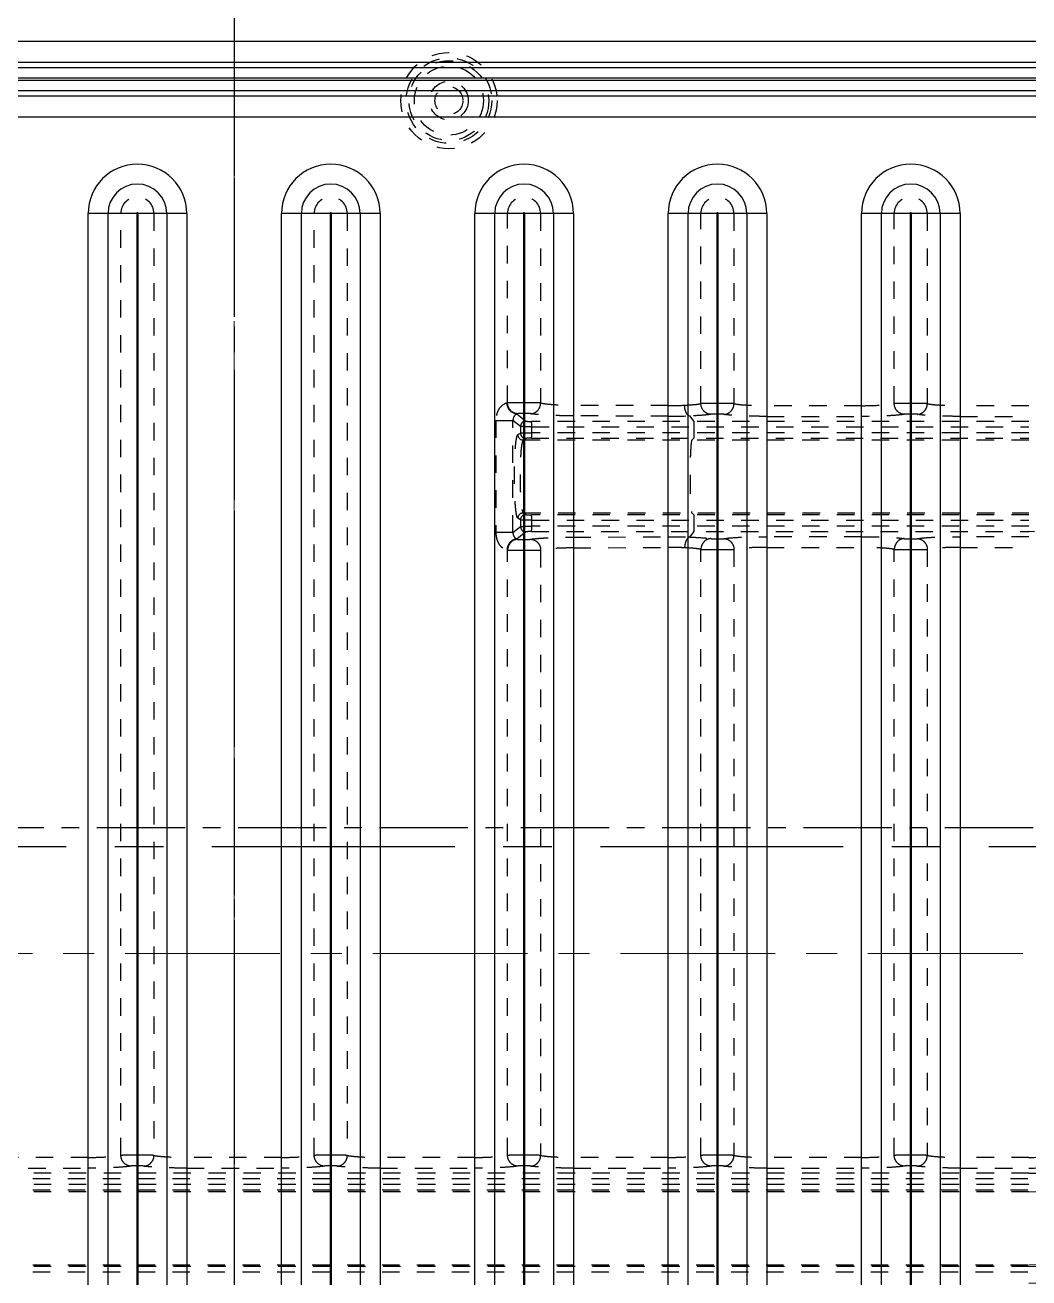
# Model space of a CAD drawing. Header units: millimetres. Extents: x 4797 to 6967, y -10922 to -3169.
# Drawn here: x 5534.4 to 5628.4, y -3748.9 to -3631.7 of the extents above; entities that cross this region are included whole.
import ezdxf

# ---------------------------------------------------------------- set-up
doc = ezdxf.new("R2010")
doc.units = ezdxf.units.MM
doc.header["$LTSCALE"] = 16.335
doc.linetypes.add('CENTER', pattern=[0.6, 0.375, -0.075, 0.075, -0.075])
doc.linetypes.add('HIDDEN', pattern=[0.2, 0.1, -0.1])
doc.layers.get('0').update_dxf_attribs({"linetype": 'CONTINUOUS'})
doc.layers.add('center', color=1, linetype='CENTER', lineweight=9)
doc.layers.add('moldbase', color=7, linetype='CONTINUOUS', lineweight=20)
doc.layers.add('DEFAULT_2', color=8, linetype='HIDDEN')

# ---------------------------------------------------------------- blocks, each defined once
blk = doc.blocks.new('256')
at = {"color": 7, "linetype": 'Continuous'}
for p, q in [((2594.38, -3160.78), (2594.38, -3017.07)), ((2596.23, -3160.78), (2596.23, -3017.07)), ((2598.92, -3017.07), (2598.92, -3160.78)), ((2599.05, -3160.78), (2599.05, -3017.07)), ((2601.74, -3017.07), (2601.74, -3160.78)), ((2603.59, -3017.07), (2603.59, -3160.78)), ((2612.47, -3160.78), (2612.47, -3017.07)), ((2614.32, -3160.78), (2614.32, -3017.07)), ((2617.01, -3017.07), (2617.01, -3160.78)), ((2617.14, -3160.78), (2617.14, -3017.07)), ((2619.83, -3017.07), (2619.83, -3160.78)), ((2621.68, -3017.07), (2621.68, -3160.78)), ((2630.56, -3160.78), (2630.56, -3017.07)), ((2632.41, -3160.78), (2632.41, -3017.07)), ((2635.1, -3017.07), (2635.1, -3160.78)), ((2635.23, -3160.78), (2635.23, -3017.07)), ((2637.92, -3017.07), (2637.92, -3160.78)), ((2639.77, -3017.07), (2639.77, -3160.78)), ((2648.65, -3160.78), (2648.65, -3017.07)), ((2650.5, -3160.78), (2650.5, -3017.07)), ((2653.19, -3017.07), (2653.19, -3160.78)), ((2653.32, -3160.78), (2653.32, -3017.07)), ((2656.01, -3017.07), (2656.01, -3160.78)), ((2657.86, -3017.07), (2657.86, -3160.78)), ((2666.74, -3160.78), (2666.74, -3017.07)), ((2668.59, -3160.78), (2668.59, -3017.07)), ((2671.28, -3017.07), (2671.28, -3160.78)), ((2671.41, -3160.78), (2671.41, -3017.07)), ((2674.1, -3017.07), (2674.1, -3160.78)), ((2675.95, -3017.07), (2675.95, -3160.78)), ((2594.38, -3160.78), (2598.92, -3160.78)), ((2599.05, -3160.78), (2603.59, -3160.78)), ((2612.47, -3160.78), (2617.01, -3160.78)), ((2617.14, -3160.78), (2621.68, -3160.78)), ((2630.56, -3160.78), (2635.1, -3160.78)), ((2635.23, -3160.78), (2639.77, -3160.78)), ((2648.65, -3160.78), (2653.19, -3160.78)), ((2653.32, -3160.78), (2657.86, -3160.78)), ((2666.74, -3160.78), (2671.28, -3160.78)), ((2671.41, -3160.78), (2675.95, -3160.78)), ((2524.11, -3169.8), (2800.49, -3169.8)), ((2800.49, -3171.8), (2524.11, -3171.8)), ((2524.11, -3172.26), (2800.49, -3172.26)), ((2800.49, -3173.26), (2524.11, -3173.26)), ((2524.11, -3173.43), (2800.49, -3173.43)), ((2800.49, -3174.43), (2524.11, -3174.43)), ((2524.11, -3174.9), (2800.49, -3174.9)), ((2800.49, -3176.9), (2524.11, -3176.9))]:
    blk.add_line(p, q, dxfattribs=at)
for centre, radius, start, end in [((2598.99, -3160.78), 4.61, 180, 360), ((2598.99, -3160.78), 2.75, 180.0001, 359.9999), ((2598.99, -3160.78), 0.0669, 180, 0), ((2617.08, -3160.78), 4.61, 180, 360), ((2617.08, -3160.78), 2.75, 180.0001, 359.9999), ((2617.08, -3160.78), 0.0669, 180, 0), ((2635.17, -3160.78), 4.61, 180, 360), ((2635.17, -3160.78), 2.75, 180.0001, 359.9999), ((2635.17, -3160.78), 0.0669, 180, 0), ((2653.26, -3160.78), 4.61, 180, 360), ((2653.26, -3160.78), 2.75, 180.0001, 359.9999), ((2653.26, -3160.78), 0.0669, 180, 0), ((2671.35, -3160.78), 4.61, 180, 360), ((2671.35, -3160.78), 2.75, 180.0001, 359.9999), ((2671.35, -3160.78), 0.0669, 180, 0)]:
    blk.add_arc(centre, radius, start, end, dxfattribs=at)
at = {"layer": 'DEFAULT_2', "color": 1, "linetype": 'CENTER', "ltscale": 1.349153}
for p, q in [((2662.3, -3212.27), (2662.3, -2994.27)), ((2494.97, -3103.27), (2829.63, -3103.27))]:
    blk.add_line(p, q, dxfattribs=at)
at = {"layer": 'DEFAULT_2', "color": 8, "linetype": 'HIDDEN'}
for p, q in [((2736.67, -3061.72), (2587.93, -3061.72)), ((2587.93, -3062.23), (2736.67, -3062.23)), ((2736.67, -3062.4), (2587.93, -3062.4)), ((2587.93, -3069.22), (2736.67, -3069.22)), ((2736.67, -3069.4), (2587.93, -3069.4)), ((2587.93, -3069.9), (2736.67, -3069.9)), ((2736.67, -3070.46), (2587.93, -3070.46)), ((2587.93, -3070.96), (2736.67, -3070.96)), ((2594.38, -3071.44), (2587.93, -3071.44)), ((2599.05, -3071.65), (2598.92, -3071.65)), ((2612.47, -3071.44), (2603.59, -3071.44)), ((2617.14, -3071.65), (2617.01, -3071.65)), ((2630.56, -3071.44), (2621.68, -3071.44)), ((2635.23, -3071.65), (2635.1, -3071.65)), ((2648.65, -3071.44), (2639.77, -3071.44)), ((2653.32, -3071.65), (2653.19, -3071.65)), ((2666.74, -3071.44), (2657.86, -3071.44)), ((2671.41, -3071.65), (2671.28, -3071.65)), ((2684.83, -3071.44), (2675.95, -3071.44)), ((2587.93, -3072.44), (2594.38, -3072.44)), ((2597.44, -3129.35), (2597.44, -3072.63)), ((2598.92, -3072.66), (2599.05, -3072.66)), ((2600.54, -3072.63), (2600.54, -3129.35)), ((2603.59, -3072.44), (2612.47, -3072.44)), ((2615.53, -3129.35), (2615.53, -3072.63)), ((2617.01, -3072.66), (2617.14, -3072.66)), ((2618.63, -3072.63), (2618.63, -3129.34)), ((2621.68, -3072.44), (2630.56, -3072.44)), ((2633.62, -3129.29), (2633.62, -3072.63)), ((2635.1, -3072.66), (2635.23, -3072.66)), ((2636.72, -3072.63), (2636.72, -3129.28)), ((2639.77, -3072.44), (2648.65, -3072.44)), ((2651.71, -3160.78), (2651.71, -3072.63)), ((2653.19, -3072.66), (2653.32, -3072.66)), ((2654.81, -3072.63), (2654.81, -3160.78)), ((2657.86, -3072.44), (2666.74, -3072.44)), ((2669.8, -3160.78), (2669.8, -3072.63)), ((2671.28, -3072.66), (2671.41, -3072.66)), ((2672.9, -3072.63), (2672.9, -3160.78)), ((2675.95, -3072.44), (2684.83, -3072.44)), ((2599.05, -3129.32), (2598.92, -3129.32)), ((2617.14, -3129.32), (2617.01, -3129.32)), ((2635.23, -3129.26), (2635.1, -3129.26)), ((2594.38, -3129.53), (2587.93, -3129.53)), ((2587.93, -3130.53), (2594.38, -3130.53)), ((2598.92, -3130.32), (2599.05, -3130.32)), ((2612.47, -3129.53), (2603.59, -3129.53)), ((2603.59, -3130.53), (2612.47, -3130.53)), ((2617.01, -3130.32), (2617.14, -3130.32)), ((2617.08, -3130.32), (2617.08, -3142)), ((2619.3, -3131.01), (2619.69, -3130.49)), ((2630.56, -3129.49), (2621.68, -3129.52)), ((2630.57, -3130.49), (2621.69, -3130.52)), ((2635, -3130.98), (2635.86, -3130.29)), ((2635.24, -3130.26), (2635.1, -3130.26)), ((2634.48, -3131.01), (2587.93, -3131.01)), ((2587.93, -3131.51), (2634.45, -3131.51)), ((2619.28, -3132.07), (2619.28, -3131.51)), ((2634.45, -3131.51), (2634.45, -3132.07)), ((2636.21, -3130.91), (2635.51, -3131.48)), ((2635.51, -3132.1), (2635.51, -3131.48)), ((2636.21, -3130.91), (2636.21, -3141.41)), ((2636.21, -3130.91), (2637.81, -3130.91)), ((2637.81, -3141.41), (2637.81, -3130.91)), ((2634.45, -3132.07), (2587.93, -3132.07)), ((2587.93, -3132.58), (2634.48, -3132.58)), ((2635.25, -3132.75), (2587.93, -3132.75)), ((2619.47, -3132.75), (2619.3, -3132.58)), ((2635.25, -3132.75), (2635, -3132.6)), ((2635.51, -3132.1), (2635.75, -3132.25)), ((2587.93, -3139.57), (2635.25, -3139.57)), ((2634.48, -3139.75), (2587.93, -3139.75)), ((2619.3, -3139.75), (2619.47, -3139.57)), ((2635, -3139.72), (2635.25, -3139.57)), ((2587.93, -3140.25), (2634.45, -3140.25)), ((2634.45, -3140.81), (2587.93, -3140.81)), ((2619.28, -3140.81), (2619.28, -3140.25)), ((2634.45, -3140.25), (2634.45, -3140.81)), ((2635.75, -3140.08), (2635.51, -3140.23)), ((2635.51, -3140.85), (2635.51, -3140.23)), ((2635.51, -3140.85), (2636.21, -3141.41)), ((2587.93, -3141.31), (2634.48, -3141.31)), ((2594.38, -3141.79), (2587.93, -3141.79)), ((2599.05, -3142), (2598.92, -3142)), ((2612.47, -3141.79), (2603.59, -3141.79)), ((2617.14, -3142), (2617.01, -3142)), ((2619.69, -3141.83), (2619.3, -3141.31)), ((2621.69, -3141.8), (2630.57, -3141.84)), ((2635.86, -3142.03), (2635, -3141.35)), ((2635.1, -3142.06), (2635.24, -3142.06)), ((2637.81, -3141.41), (2636.21, -3141.41)), ((2587.93, -3142.79), (2594.38, -3142.79)), ((2597.44, -3160.78), (2597.44, -3142.98)), ((2598.92, -3143.01), (2599.05, -3143.01)), ((2600.54, -3142.98), (2600.54, -3160.78)), ((2603.59, -3142.79), (2612.47, -3142.79)), ((2615.53, -3160.78), (2615.53, -3142.98)), ((2617.01, -3143.01), (2617.14, -3143.01)), ((2618.63, -3142.98), (2618.63, -3160.78)), ((2621.68, -3142.82), (2630.56, -3142.82)), ((2633.62, -3160.78), (2633.62, -3143.04)), ((2635.1, -3143.07), (2635.23, -3143.07)), ((2636.72, -3143.04), (2636.72, -3160.78))]:
    blk.add_line(p, q, dxfattribs=at)
for radius in [4.5, 4, 3.73, 3.23, 1.81, 1.31]:
    blk.add_circle((2642.2, -3171.34), radius, dxfattribs=at)
for centre, radius, start, end in [((2587.93, -3087.92), 27.26, 90, 180), ((2587.93, -3087.92), 25.7, 90, 180), ((2587.93, -3087.92), 25.52, 90, 180), ((2587.93, -3087.92), 18.7, 90, 180), ((2587.93, -3087.92), 16.96, 90, 180), ((2587.93, -3087.92), 16.48, 90, 99.0284), ((2587.93, -3087.92), 15.48, 90, 99.0284), ((2587.93, -3114.05), 16.96, 180, 270), ((2587.93, -3114.05), 15.48, 260.9716, 270), ((2637.24, -3126.79), 2.55, 258.0766, 259.163), ((2587.93, -3114.05), 16.48, 260.9716, 270), ((2636.47, -3126.13), 4.21, 260.7956, 261.6432), ((2635.25, -3132.25), 0.504, 270.2099, 359.7696), ((2635.25, -3140.08), 0.504, 0.2088, 89.7893), ((2621.41, -3195.71), 53.9, 89.7088, 91.8345), ((2636.47, -3146.2), 4.21, 98.3568, 99.2044), ((2637.24, -3145.53), 2.55, 100.837, 101.9234), ((2598.99, -3160.78), 1.55, 180.0014, 359.9986), ((2617.08, -3160.78), 1.55, 180.0014, 359.9986), ((2635.17, -3160.78), 1.55, 180.0014, 359.9986), ((2653.26, -3160.78), 1.55, 180.0014, 359.9986), ((2671.35, -3160.78), 1.55, 180.0014, 359.9986)]:
    blk.add_arc(centre, radius, start, end, dxfattribs=at)
for points, knots in [([(2594.38, -3071.44), (2594.8, -3071.44), (2595.6, -3071.45), (2596.71, -3071.48), (2597.62, -3071.54), (2598.15, -3071.59), (2598.36, -3071.63)], [0, 0, 0, 0, 0.313214, 0.599702, 0.835209, 1, 1, 1, 1]), ([(2598.36, -3071.63), (2598.25, -3071.63), (2598.01, -3071.69), (2597.7, -3071.92), (2597.49, -3072.25), (2597.44, -3072.51), (2597.44, -3072.63)], [0, 0, 0, 0, 0.230879, 0.487464, 0.751872, 1, 1, 1, 1]), ([(2598.36, -3071.63), (2598.44, -3071.64), (2598.62, -3071.65), (2598.81, -3071.65), (2598.92, -3071.65)], [0, 0, 0, 0, 0.403409, 1, 1, 1, 1]), ([(2599.05, -3071.65), (2599.17, -3071.65), (2599.35, -3071.65), (2599.54, -3071.64), (2599.61, -3071.63)], [0, 0, 0, 0, 0.596745, 1, 1, 1, 1]), ([(2599.61, -3071.63), (2599.83, -3071.59), (2600.36, -3071.54), (2601.27, -3071.48), (2602.38, -3071.45), (2603.18, -3071.44), (2603.59, -3071.44)], [0, 0, 0, 0, 0.164791, 0.400299, 0.686785, 1, 1, 1, 1]), ([(2599.61, -3071.63), (2599.73, -3071.63), (2599.97, -3071.69), (2600.28, -3071.92), (2600.48, -3072.25), (2600.53, -3072.51), (2600.54, -3072.63)], [0, 0, 0, 0, 0.230886, 0.487476, 0.751881, 1, 1, 1, 1]), ([(2612.47, -3071.44), (2612.89, -3071.44), (2613.69, -3071.45), (2614.8, -3071.48), (2615.71, -3071.54), (2616.24, -3071.59), (2616.45, -3071.63)], [0, 0, 0, 0, 0.313214, 0.599702, 0.835209, 1, 1, 1, 1]), ([(2616.45, -3071.63), (2616.34, -3071.63), (2616.1, -3071.69), (2615.79, -3071.92), (2615.58, -3072.25), (2615.53, -3072.51), (2615.53, -3072.63)], [0, 0, 0, 0, 0.230879, 0.487464, 0.751872, 1, 1, 1, 1]), ([(2616.45, -3071.63), (2616.53, -3071.64), (2616.71, -3071.65), (2616.9, -3071.65), (2617.01, -3071.65)], [0, 0, 0, 0, 0.403409, 1, 1, 1, 1]), ([(2617.14, -3071.65), (2617.26, -3071.65), (2617.44, -3071.65), (2617.63, -3071.64), (2617.7, -3071.63)], [0, 0, 0, 0, 0.596745, 1, 1, 1, 1]), ([(2617.7, -3071.63), (2617.92, -3071.59), (2618.45, -3071.54), (2619.36, -3071.48), (2620.47, -3071.45), (2621.27, -3071.44), (2621.68, -3071.44)], [0, 0, 0, 0, 0.164791, 0.400299, 0.686785, 1, 1, 1, 1]), ([(2617.7, -3071.63), (2617.82, -3071.63), (2618.06, -3071.69), (2618.37, -3071.92), (2618.57, -3072.25), (2618.62, -3072.51), (2618.63, -3072.63)], [0, 0, 0, 0, 0.230886, 0.487476, 0.751881, 1, 1, 1, 1]), ([(2630.56, -3071.44), (2630.98, -3071.44), (2631.78, -3071.45), (2632.89, -3071.48), (2633.8, -3071.54), (2634.33, -3071.59), (2634.54, -3071.63)], [0, 0, 0, 0, 0.313214, 0.599702, 0.835209, 1, 1, 1, 1]), ([(2634.54, -3071.63), (2634.43, -3071.63), (2634.19, -3071.69), (2633.88, -3071.92), (2633.67, -3072.25), (2633.62, -3072.51), (2633.62, -3072.63)], [0, 0, 0, 0, 0.230879, 0.487464, 0.751872, 1, 1, 1, 1]), ([(2634.54, -3071.63), (2634.62, -3071.64), (2634.8, -3071.65), (2634.99, -3071.65), (2635.1, -3071.65)], [0, 0, 0, 0, 0.403409, 1, 1, 1, 1]), ([(2635.23, -3071.65), (2635.35, -3071.65), (2635.53, -3071.65), (2635.72, -3071.64), (2635.79, -3071.63)], [0, 0, 0, 0, 0.596745, 1, 1, 1, 1]), ([(2635.79, -3071.63), (2636.01, -3071.59), (2636.54, -3071.54), (2637.45, -3071.48), (2638.56, -3071.45), (2639.36, -3071.44), (2639.77, -3071.44)], [0, 0, 0, 0, 0.164791, 0.400299, 0.686785, 1, 1, 1, 1]), ([(2635.79, -3071.63), (2635.91, -3071.63), (2636.15, -3071.69), (2636.46, -3071.92), (2636.66, -3072.25), (2636.71, -3072.51), (2636.72, -3072.63)], [0, 0, 0, 0, 0.230886, 0.487476, 0.751881, 1, 1, 1, 1]), ([(2648.65, -3071.44), (2649.07, -3071.44), (2649.87, -3071.45), (2650.98, -3071.48), (2651.89, -3071.54), (2652.42, -3071.59), (2652.63, -3071.63)], [0, 0, 0, 0, 0.313214, 0.599702, 0.835209, 1, 1, 1, 1]), ([(2652.63, -3071.63), (2652.52, -3071.63), (2652.28, -3071.69), (2651.97, -3071.92), (2651.76, -3072.25), (2651.71, -3072.51), (2651.71, -3072.63)], [0, 0, 0, 0, 0.230879, 0.487464, 0.751872, 1, 1, 1, 1]), ([(2652.63, -3071.63), (2652.71, -3071.64), (2652.89, -3071.65), (2653.08, -3071.65), (2653.19, -3071.65)], [0, 0, 0, 0, 0.403409, 1, 1, 1, 1]), ([(2653.32, -3071.65), (2653.44, -3071.65), (2653.62, -3071.65), (2653.81, -3071.64), (2653.88, -3071.63)], [0, 0, 0, 0, 0.596745, 1, 1, 1, 1]), ([(2653.88, -3071.63), (2654.1, -3071.59), (2654.63, -3071.54), (2655.54, -3071.48), (2656.65, -3071.45), (2657.45, -3071.44), (2657.86, -3071.44)], [0, 0, 0, 0, 0.164791, 0.400299, 0.686785, 1, 1, 1, 1]), ([(2653.88, -3071.63), (2654, -3071.63), (2654.24, -3071.69), (2654.55, -3071.92), (2654.75, -3072.25), (2654.8, -3072.51), (2654.81, -3072.63)], [0, 0, 0, 0, 0.230886, 0.487476, 0.751881, 1, 1, 1, 1]), ([(2666.74, -3071.44), (2667.16, -3071.44), (2667.96, -3071.45), (2669.07, -3071.48), (2669.98, -3071.54), (2670.51, -3071.59), (2670.72, -3071.63)], [0, 0, 0, 0, 0.313214, 0.599702, 0.835209, 1, 1, 1, 1]), ([(2670.72, -3071.63), (2670.61, -3071.63), (2670.37, -3071.69), (2670.06, -3071.92), (2669.85, -3072.25), (2669.8, -3072.51), (2669.8, -3072.63)], [0, 0, 0, 0, 0.230879, 0.487464, 0.751872, 1, 1, 1, 1]), ([(2670.72, -3071.63), (2670.8, -3071.64), (2670.98, -3071.65), (2671.17, -3071.65), (2671.28, -3071.65)], [0, 0, 0, 0, 0.403409, 1, 1, 1, 1]), ([(2671.41, -3071.65), (2671.53, -3071.65), (2671.71, -3071.65), (2671.9, -3071.64), (2671.97, -3071.63)], [0, 0, 0, 0, 0.596745, 1, 1, 1, 1]), ([(2671.97, -3071.63), (2672.19, -3071.59), (2672.72, -3071.54), (2673.63, -3071.48), (2674.74, -3071.45), (2675.54, -3071.44), (2675.95, -3071.44)], [0, 0, 0, 0, 0.164791, 0.400299, 0.686785, 1, 1, 1, 1]), ([(2671.97, -3071.63), (2672.09, -3071.63), (2672.33, -3071.69), (2672.64, -3071.92), (2672.84, -3072.25), (2672.89, -3072.51), (2672.9, -3072.63)], [0, 0, 0, 0, 0.230886, 0.487476, 0.751881, 1, 1, 1, 1]), ([(2597.44, -3072.63), (2597.27, -3072.59), (2596.87, -3072.54), (2596.17, -3072.49), (2595.31, -3072.45), (2594.7, -3072.44), (2594.38, -3072.44)], [0, 0, 0, 0, 0.165703, 0.400853, 0.687082, 1, 1, 1, 1]), ([(2597.44, -3072.63), (2597.64, -3072.64), (2598.13, -3072.65), (2598.62, -3072.66), (2598.92, -3072.66)], [0, 0, 0, 0, 0.399792, 1, 1, 1, 1]), ([(2599.05, -3072.66), (2599.35, -3072.66), (2599.85, -3072.65), (2600.34, -3072.64), (2600.54, -3072.63)], [0, 0, 0, 0, 0.600202, 1, 1, 1, 1]), ([(2603.59, -3072.44), (2603.27, -3072.44), (2602.66, -3072.45), (2601.81, -3072.49), (2601.11, -3072.54), (2600.7, -3072.59), (2600.54, -3072.63)], [0, 0, 0, 0, 0.312925, 0.599149, 0.834301, 1, 1, 1, 1]), ([(2615.53, -3072.63), (2615.36, -3072.59), (2614.96, -3072.54), (2614.26, -3072.49), (2613.4, -3072.45), (2612.79, -3072.44), (2612.47, -3072.44)], [0, 0, 0, 0, 0.165703, 0.400853, 0.687082, 1, 1, 1, 1]), ([(2615.53, -3072.63), (2615.73, -3072.64), (2616.22, -3072.65), (2616.71, -3072.66), (2617.01, -3072.66)], [0, 0, 0, 0, 0.399792, 1, 1, 1, 1]), ([(2617.14, -3072.66), (2617.44, -3072.66), (2617.94, -3072.65), (2618.43, -3072.64), (2618.63, -3072.63)], [0, 0, 0, 0, 0.600202, 1, 1, 1, 1]), ([(2621.68, -3072.44), (2621.36, -3072.44), (2620.75, -3072.45), (2619.9, -3072.49), (2619.2, -3072.54), (2618.79, -3072.59), (2618.63, -3072.63)], [0, 0, 0, 0, 0.312925, 0.599149, 0.834301, 1, 1, 1, 1]), ([(2633.62, -3072.63), (2633.45, -3072.59), (2633.05, -3072.54), (2632.35, -3072.49), (2631.49, -3072.45), (2630.88, -3072.44), (2630.56, -3072.44)], [0, 0, 0, 0, 0.165703, 0.400853, 0.687082, 1, 1, 1, 1]), ([(2633.62, -3072.63), (2633.82, -3072.64), (2634.31, -3072.65), (2634.8, -3072.66), (2635.1, -3072.66)], [0, 0, 0, 0, 0.399792, 1, 1, 1, 1]), ([(2635.23, -3072.66), (2635.53, -3072.66), (2636.03, -3072.65), (2636.52, -3072.64), (2636.72, -3072.63)], [0, 0, 0, 0, 0.600202, 1, 1, 1, 1]), ([(2639.77, -3072.44), (2639.45, -3072.44), (2638.84, -3072.45), (2637.99, -3072.49), (2637.29, -3072.54), (2636.88, -3072.59), (2636.72, -3072.63)], [0, 0, 0, 0, 0.312925, 0.599149, 0.834301, 1, 1, 1, 1]), ([(2651.71, -3072.63), (2651.54, -3072.59), (2651.14, -3072.54), (2650.44, -3072.49), (2649.58, -3072.45), (2648.97, -3072.44), (2648.65, -3072.44)], [0, 0, 0, 0, 0.165703, 0.400853, 0.687082, 1, 1, 1, 1]), ([(2651.71, -3072.63), (2651.91, -3072.64), (2652.4, -3072.65), (2652.89, -3072.66), (2653.19, -3072.66)], [0, 0, 0, 0, 0.399792, 1, 1, 1, 1]), ([(2653.32, -3072.66), (2653.62, -3072.66), (2654.12, -3072.65), (2654.61, -3072.64), (2654.81, -3072.63)], [0, 0, 0, 0, 0.600202, 1, 1, 1, 1]), ([(2657.86, -3072.44), (2657.54, -3072.44), (2656.93, -3072.45), (2656.08, -3072.49), (2655.38, -3072.54), (2654.97, -3072.59), (2654.81, -3072.63)], [0, 0, 0, 0, 0.312925, 0.599149, 0.834301, 1, 1, 1, 1]), ([(2669.8, -3072.63), (2669.63, -3072.59), (2669.23, -3072.54), (2668.53, -3072.49), (2667.67, -3072.45), (2667.06, -3072.44), (2666.74, -3072.44)], [0, 0, 0, 0, 0.165703, 0.400853, 0.687082, 1, 1, 1, 1]), ([(2669.8, -3072.63), (2670, -3072.64), (2670.49, -3072.65), (2670.98, -3072.66), (2671.28, -3072.66)], [0, 0, 0, 0, 0.399792, 1, 1, 1, 1]), ([(2671.41, -3072.66), (2671.71, -3072.66), (2672.21, -3072.65), (2672.7, -3072.64), (2672.9, -3072.63)], [0, 0, 0, 0, 0.600202, 1, 1, 1, 1]), ([(2675.95, -3072.44), (2675.63, -3072.44), (2675.02, -3072.45), (2674.17, -3072.49), (2673.47, -3072.54), (2673.06, -3072.59), (2672.9, -3072.63)], [0, 0, 0, 0, 0.312925, 0.599149, 0.834301, 1, 1, 1, 1]), ([(2594.38, -3129.53), (2594.7, -3129.53), (2595.31, -3129.52), (2596.17, -3129.49), (2596.87, -3129.43), (2597.27, -3129.38), (2597.44, -3129.35)], [0, 0, 0, 0, 0.312925, 0.599149, 0.834301, 1, 1, 1, 1]), ([(2598.92, -3129.32), (2598.62, -3129.32), (2598.13, -3129.32), (2597.64, -3129.33), (2597.44, -3129.35)], [0, 0, 0, 0, 0.600202, 1, 1, 1, 1]), ([(2598.36, -3130.35), (2598.25, -3130.34), (2598.01, -3130.29), (2597.7, -3130.06), (2597.49, -3129.72), (2597.44, -3129.47), (2597.44, -3129.35)], [0, 0, 0, 0, 0.230886, 0.487476, 0.751881, 1, 1, 1, 1]), ([(2600.54, -3129.35), (2600.34, -3129.33), (2599.85, -3129.32), (2599.35, -3129.32), (2599.05, -3129.32)], [0, 0, 0, 0, 0.399792, 1, 1, 1, 1]), ([(2599.61, -3130.35), (2599.73, -3130.34), (2599.97, -3130.29), (2600.28, -3130.06), (2600.48, -3129.72), (2600.53, -3129.47), (2600.54, -3129.35)], [0, 0, 0, 0, 0.230879, 0.487464, 0.751872, 1, 1, 1, 1]), ([(2600.54, -3129.35), (2600.7, -3129.38), (2601.11, -3129.43), (2601.81, -3129.49), (2602.66, -3129.52), (2603.27, -3129.53), (2603.59, -3129.53)], [0, 0, 0, 0, 0.165703, 0.400853, 0.687082, 1, 1, 1, 1]), ([(2612.47, -3129.53), (2612.79, -3129.53), (2613.4, -3129.52), (2614.26, -3129.49), (2614.96, -3129.43), (2615.36, -3129.38), (2615.53, -3129.35)], [0, 0, 0, 0, 0.312925, 0.599149, 0.834301, 1, 1, 1, 1]), ([(2617.01, -3129.32), (2616.71, -3129.32), (2616.22, -3129.32), (2615.73, -3129.33), (2615.53, -3129.35)], [0, 0, 0, 0, 0.600202, 1, 1, 1, 1]), ([(2616.45, -3130.35), (2616.34, -3130.34), (2616.1, -3130.29), (2615.79, -3130.06), (2615.58, -3129.72), (2615.53, -3129.47), (2615.53, -3129.35)], [0, 0, 0, 0, 0.230886, 0.487476, 0.751881, 1, 1, 1, 1]), ([(2618.63, -3129.34), (2618.43, -3129.33), (2617.94, -3129.32), (2617.44, -3129.32), (2617.14, -3129.32)], [0, 0, 0, 0, 0.399791, 1, 1, 1, 1]), ([(2617.7, -3130.35), (2617.82, -3130.34), (2618.06, -3130.29), (2618.37, -3130.06), (2618.57, -3129.72), (2618.62, -3129.47), (2618.63, -3129.34)], [0, 0, 0, 0, 0.230894, 0.487469, 0.751862, 1, 1, 1, 1]), ([(2618.63, -3129.34), (2618.83, -3129.39), (2619.34, -3129.45), (2619.85, -3129.48), (2620.15, -3129.49)], [0, 0, 0, 0, 0.40761, 1, 1, 1, 1]), ([(2630.56, -3129.49), (2630.88, -3129.48), (2631.49, -3129.47), (2632.35, -3129.43), (2633.05, -3129.38), (2633.45, -3129.32), (2633.62, -3129.29)], [0, 0, 0, 0, 0.312876, 0.599075, 0.834241, 1, 1, 1, 1]), ([(2635.1, -3129.26), (2634.8, -3129.26), (2634.31, -3129.26), (2633.82, -3129.27), (2633.62, -3129.29)], [0, 0, 0, 0, 0.600196, 1, 1, 1, 1]), ([(2634.55, -3130.29), (2634.43, -3130.29), (2634.19, -3130.23), (2633.88, -3130), (2633.67, -3129.67), (2633.62, -3129.41), (2633.62, -3129.29)], [0, 0, 0, 0, 0.230823, 0.487459, 0.751928, 1, 1, 1, 1]), ([(2636.72, -3129.28), (2636.52, -3129.27), (2636.03, -3129.26), (2635.53, -3129.26), (2635.23, -3129.26)], [0, 0, 0, 0, 0.399786, 1, 1, 1, 1]), ([(2635.79, -3130.28), (2635.91, -3130.28), (2636.15, -3130.22), (2636.46, -3129.99), (2636.66, -3129.66), (2636.71, -3129.4), (2636.72, -3129.28)], [0, 0, 0, 0, 0.230941, 0.487478, 0.751822, 1, 1, 1, 1]), ([(2635.86, -3130.29), (2635.97, -3130.29), (2636.21, -3130.23), (2636.51, -3130), (2636.71, -3129.67), (2636.76, -3129.41), (2636.76, -3129.29)], [0, 0, 0, 0, 0.229277, 0.485168, 0.750301, 1, 1, 1, 1]), ([(2637.81, -3130.91), (2637.81, -3130.7), (2637.75, -3130.28), (2637.49, -3129.76), (2637.14, -3129.42), (2636.88, -3129.31), (2636.76, -3129.29)], [0, 0, 0, 0, 0.309481, 0.598018, 0.83395, 1, 1, 1, 1]), ([(2598.36, -3130.35), (2598.15, -3130.38), (2597.62, -3130.44), (2596.71, -3130.49), (2595.6, -3130.52), (2594.8, -3130.53), (2594.38, -3130.53)], [0, 0, 0, 0, 0.164791, 0.400299, 0.686785, 1, 1, 1, 1]), ([(2598.92, -3130.32), (2598.81, -3130.32), (2598.62, -3130.33), (2598.44, -3130.34), (2598.36, -3130.35)], [0, 0, 0, 0, 0.596745, 1, 1, 1, 1]), ([(2599.61, -3130.35), (2599.54, -3130.34), (2599.35, -3130.33), (2599.17, -3130.32), (2599.05, -3130.32)], [0, 0, 0, 0, 0.403409, 1, 1, 1, 1]), ([(2603.59, -3130.53), (2603.18, -3130.53), (2602.38, -3130.52), (2601.27, -3130.49), (2600.36, -3130.44), (2599.83, -3130.38), (2599.61, -3130.35)], [0, 0, 0, 0, 0.313214, 0.599702, 0.835209, 1, 1, 1, 1]), ([(2616.45, -3130.35), (2616.24, -3130.38), (2615.71, -3130.44), (2614.8, -3130.49), (2613.69, -3130.52), (2612.89, -3130.53), (2612.47, -3130.53)], [0, 0, 0, 0, 0.164791, 0.400299, 0.686785, 1, 1, 1, 1]), ([(2617.01, -3130.32), (2616.9, -3130.32), (2616.71, -3130.33), (2616.53, -3130.34), (2616.45, -3130.35)], [0, 0, 0, 0, 0.596745, 1, 1, 1, 1]), ([(2617.7, -3130.35), (2617.63, -3130.34), (2617.44, -3130.33), (2617.26, -3130.32), (2617.14, -3130.32)], [0, 0, 0, 0, 0.403231, 1, 1, 1, 1]), ([(2619.69, -3130.49), (2619.29, -3130.48), (2618.63, -3130.45), (2617.97, -3130.39), (2617.7, -3130.35)], [0, 0, 0, 0, 0.593886, 1, 1, 1, 1]), ([(2619.69, -3130.49), (2619.75, -3130.49), (2619.85, -3130.42), (2619.94, -3130.3), (2620.04, -3130.12), (2620.12, -3129.84), (2620.15, -3129.61), (2620.15, -3129.49)], [0, 0, 0, 0, 0.161238, 0.269748, 0.397499, 0.694263, 1, 1, 1, 1]), ([(2621.69, -3130.52), (2621.51, -3130.52), (2620.85, -3130.52), (2620.18, -3130.51), (2619.69, -3130.49)], [0, 0, 0, 0, 0.25926, 1, 1, 1, 1]), ([(2620.15, -3129.49), (2620.27, -3129.5), (2620.78, -3129.51), (2621.29, -3129.52), (2621.68, -3129.52)], [0, 0, 0, 0, 0.237194, 1, 1, 1, 1]), ([(2634.55, -3130.29), (2634.33, -3130.33), (2633.8, -3130.38), (2632.89, -3130.44), (2631.78, -3130.48), (2630.98, -3130.49), (2630.57, -3130.49)], [0, 0, 0, 0, 0.164825, 0.400338, 0.686809, 1, 1, 1, 1]), ([(2635.1, -3130.26), (2634.99, -3130.26), (2634.81, -3130.27), (2634.62, -3130.28), (2634.55, -3130.29)], [0, 0, 0, 0, 0.596698, 1, 1, 1, 1]), ([(2635.79, -3130.28), (2635.72, -3130.27), (2635.53, -3130.26), (2635.35, -3130.26), (2635.24, -3130.26)], [0, 0, 0, 0, 0.403302, 1, 1, 1, 1]), ([(2636.21, -3130.91), (2636.22, -3130.75), (2636.12, -3130.5), (2635.93, -3130.34), (2635.86, -3130.29)], [0, 0, 0, 0, 0.63696, 1, 1, 1, 1]), ([(2619.28, -3131.51), (2619.28, -3131.45), (2619.28, -3131.34), (2619.28, -3131.2), (2619.29, -3131.11), (2619.29, -3131.06), (2619.29, -3131.03), (2619.3, -3131.02), (2619.3, -3131.01)], [0, 0, 0, 0, 0.365914, 0.681941, 0.806493, 0.902816, 0.967907, 1, 1, 1, 1]), ([(2634.48, -3131.01), (2634.47, -3131.02), (2634.47, -3131.03), (2634.47, -3131.07), (2634.46, -3131.12), (2634.46, -3131.2), (2634.45, -3131.33), (2634.45, -3131.45), (2634.45, -3131.51)], [0, 0, 0, 0, 0.035488, 0.106174, 0.204884, 0.322359, 0.618466, 1, 1, 1, 1]), ([(2635.51, -3131.48), (2635.49, -3131.48), (2635.46, -3131.49), (2635.39, -3131.49), (2635.29, -3131.5), (2635.1, -3131.51), (2634.82, -3131.51), (2634.58, -3131.51), (2634.45, -3131.51)], [0, 0, 0, 0, 0.033873, 0.101019, 0.199328, 0.325013, 0.639917, 1, 1, 1, 1]), ([(2634.48, -3131.01), (2634.54, -3131.01), (2634.66, -3131.01), (2634.8, -3131), (2634.89, -3131), (2634.95, -3130.99), (2634.98, -3130.99), (2635, -3130.98), (2635, -3130.98)], [0, 0, 0, 0, 0.358591, 0.672544, 0.798198, 0.896643, 0.964469, 1, 1, 1, 1]), ([(2635.51, -3131.48), (2635.5, -3131.35), (2635.4, -3131.08), (2635.13, -3130.98), (2635, -3130.98)], [0, 0, 0, 0, 0.500243, 1, 1, 1, 1]), ([(2619.3, -3132.58), (2619.3, -3132.57), (2619.3, -3132.56), (2619.29, -3132.53), (2619.29, -3132.48), (2619.28, -3132.39), (2619.28, -3132.25), (2619.28, -3132.14), (2619.28, -3132.07)], [0, 0, 0, 0, 0.029546, 0.092805, 0.18816, 0.312602, 0.630534, 1, 1, 1, 1]), ([(2619.64, -3136.16), (2619.64, -3135.95), (2619.64, -3135.53), (2619.63, -3134.91), (2619.62, -3134.34), (2619.6, -3133.84), (2619.57, -3133.42), (2619.55, -3133.13), (2619.53, -3132.95), (2619.51, -3132.85), (2619.5, -3132.79), (2619.48, -3132.76), (2619.47, -3132.75)], [0, 0, 0, 0, 0.188144, 0.36988, 0.538155, 0.687159, 0.811651, 0.907132, 0.942954, 0.970395, 0.989354, 1, 1, 1, 1]), ([(2634.45, -3132.07), (2634.58, -3132.07), (2634.82, -3132.08), (2635.1, -3132.08), (2635.29, -3132.08), (2635.39, -3132.09), (2635.46, -3132.09), (2635.49, -3132.1), (2635.51, -3132.1)], [0, 0, 0, 0, 0.360227, 0.675257, 0.800978, 0.899286, 0.966363, 1, 1, 1, 1]), ([(2634.45, -3132.07), (2634.45, -3132.14), (2634.45, -3132.25), (2634.46, -3132.39), (2634.46, -3132.47), (2634.47, -3132.52), (2634.47, -3132.55), (2634.47, -3132.57), (2634.48, -3132.58)], [0, 0, 0, 0, 0.385865, 0.68417, 0.801037, 0.898567, 0.967284, 1, 1, 1, 1]), ([(2635, -3132.6), (2635, -3132.6), (2634.98, -3132.6), (2634.95, -3132.59), (2634.89, -3132.59), (2634.8, -3132.58), (2634.66, -3132.58), (2634.54, -3132.58), (2634.48, -3132.58)], [0, 0, 0, 0, 0.034584, 0.101927, 0.199995, 0.325593, 0.640693, 1, 1, 1, 1]), ([(2635, -3132.6), (2635.13, -3132.6), (2635.4, -3132.49), (2635.51, -3132.23), (2635.51, -3132.1)], [0, 0, 0, 0, 0.499569, 1, 1, 1, 1]), ([(2635.25, -3139.57), (2635.26, -3139.57), (2635.29, -3139.54), (2635.33, -3139.43), (2635.38, -3139.23), (2635.43, -3138.91), (2635.47, -3138.49), (2635.5, -3137.98), (2635.54, -3137.2), (2635.56, -3136.16), (2635.54, -3135.13), (2635.5, -3134.34), (2635.47, -3133.84), (2635.43, -3133.42), (2635.38, -3133.09), (2635.33, -3132.89), (2635.29, -3132.79), (2635.26, -3132.76), (2635.25, -3132.75)], [0, 0, 0, 0, 0.006364, 0.016408, 0.048537, 0.096364, 0.158406, 0.232577, 0.316246, 0.500019, 0.683785, 0.767458, 0.841614, 0.903652, 0.951473, 0.98358, 0.99363, 1, 1, 1, 1]), ([(2635.75, -3132.25), (2635.77, -3132.26), (2635.79, -3132.29), (2635.84, -3132.41), (2635.89, -3132.64), (2635.94, -3133.01), (2635.99, -3133.5), (2636.03, -3134.07), (2636.07, -3134.97), (2636.08, -3136.16), (2636.07, -3137.35), (2636.03, -3138.25), (2635.99, -3138.83), (2635.94, -3139.31), (2635.89, -3139.68), (2635.84, -3139.91), (2635.79, -3140.03), (2635.77, -3140.07), (2635.75, -3140.08)], [0, 0, 0, 0, 0.006419, 0.016339, 0.04805, 0.095852, 0.158003, 0.232235, 0.315998, 0.500011, 0.684021, 0.767782, 0.84201, 0.904159, 0.951956, 0.983661, 0.993581, 1, 1, 1, 1]), ([(2619.47, -3139.57), (2619.48, -3139.57), (2619.5, -3139.53), (2619.51, -3139.47), (2619.53, -3139.38), (2619.55, -3139.2), (2619.57, -3138.91), (2619.6, -3138.49), (2619.62, -3137.98), (2619.63, -3137.41), (2619.64, -3136.8), (2619.64, -3136.38), (2619.64, -3136.16)], [0, 0, 0, 0, 0.010646, 0.029605, 0.057046, 0.092868, 0.188349, 0.312841, 0.461845, 0.63012, 0.811856, 1, 1, 1, 1]), ([(2619.28, -3140.25), (2619.28, -3140.19), (2619.28, -3140.07), (2619.28, -3139.94), (2619.29, -3139.85), (2619.29, -3139.8), (2619.3, -3139.77), (2619.3, -3139.75), (2619.3, -3139.75)], [0, 0, 0, 0, 0.369466, 0.687398, 0.81184, 0.907195, 0.970454, 1, 1, 1, 1]), ([(2634.48, -3139.75), (2634.47, -3139.75), (2634.47, -3139.77), (2634.47, -3139.8), (2634.46, -3139.85), (2634.46, -3139.94), (2634.45, -3140.07), (2634.45, -3140.19), (2634.45, -3140.25)], [0, 0, 0, 0, 0.032716, 0.101434, 0.198964, 0.315831, 0.614136, 1, 1, 1, 1]), ([(2634.48, -3139.75), (2634.54, -3139.75), (2634.66, -3139.75), (2634.8, -3139.74), (2634.89, -3139.74), (2634.95, -3139.73), (2634.98, -3139.73), (2635, -3139.73), (2635, -3139.72)], [0, 0, 0, 0, 0.359312, 0.674419, 0.800017, 0.898073, 0.965406, 1, 1, 1, 1]), ([(2635.51, -3140.23), (2635.51, -3140.1), (2635.4, -3139.83), (2635.13, -3139.72), (2635, -3139.72)], [0, 0, 0, 0, 0.50043, 1, 1, 1, 1]), ([(2619.3, -3141.31), (2619.3, -3141.31), (2619.29, -3141.29), (2619.29, -3141.26), (2619.29, -3141.21), (2619.28, -3141.12), (2619.28, -3140.99), (2619.28, -3140.87), (2619.28, -3140.81)], [0, 0, 0, 0, 0.032093, 0.097184, 0.193507, 0.318059, 0.634086, 1, 1, 1, 1]), ([(2635.51, -3140.23), (2635.49, -3140.23), (2635.46, -3140.23), (2635.39, -3140.24), (2635.29, -3140.24), (2635.1, -3140.25), (2634.82, -3140.25), (2634.58, -3140.25), (2634.45, -3140.25)], [0, 0, 0, 0, 0.03364, 0.100714, 0.199021, 0.324742, 0.639773, 1, 1, 1, 1]), ([(2634.45, -3140.81), (2634.45, -3140.88), (2634.45, -3140.99), (2634.46, -3141.12), (2634.46, -3141.21), (2634.47, -3141.26), (2634.47, -3141.29), (2634.47, -3141.31), (2634.48, -3141.31)], [0, 0, 0, 0, 0.381534, 0.677641, 0.795116, 0.893826, 0.964513, 1, 1, 1, 1]), ([(2634.45, -3140.81), (2634.58, -3140.81), (2634.82, -3140.81), (2635.1, -3140.82), (2635.29, -3140.83), (2635.39, -3140.83), (2635.46, -3140.84), (2635.49, -3140.84), (2635.51, -3140.85)], [0, 0, 0, 0, 0.360083, 0.674987, 0.80067, 0.89898, 0.96613, 1, 1, 1, 1]), ([(2635, -3141.35), (2635.13, -3141.35), (2635.4, -3141.24), (2635.5, -3140.97), (2635.51, -3140.85)], [0, 0, 0, 0, 0.499757, 1, 1, 1, 1]), ([(2594.38, -3141.79), (2594.8, -3141.79), (2595.6, -3141.8), (2596.71, -3141.83), (2597.62, -3141.89), (2598.15, -3141.94), (2598.36, -3141.98)], [0, 0, 0, 0, 0.313214, 0.599702, 0.835209, 1, 1, 1, 1]), ([(2598.36, -3141.98), (2598.25, -3141.98), (2598.01, -3142.04), (2597.7, -3142.27), (2597.49, -3142.6), (2597.44, -3142.86), (2597.44, -3142.98)], [0, 0, 0, 0, 0.230879, 0.487464, 0.751872, 1, 1, 1, 1]), ([(2598.36, -3141.98), (2598.44, -3141.99), (2598.62, -3142), (2598.81, -3142), (2598.92, -3142)], [0, 0, 0, 0, 0.403409, 1, 1, 1, 1]), ([(2599.05, -3142), (2599.17, -3142), (2599.35, -3142), (2599.54, -3141.99), (2599.61, -3141.98)], [0, 0, 0, 0, 0.596745, 1, 1, 1, 1]), ([(2599.61, -3141.98), (2599.83, -3141.94), (2600.36, -3141.89), (2601.27, -3141.83), (2602.38, -3141.8), (2603.18, -3141.79), (2603.59, -3141.79)], [0, 0, 0, 0, 0.164791, 0.400299, 0.686785, 1, 1, 1, 1]), ([(2599.61, -3141.98), (2599.73, -3141.98), (2599.97, -3142.04), (2600.28, -3142.27), (2600.48, -3142.6), (2600.53, -3142.86), (2600.54, -3142.98)], [0, 0, 0, 0, 0.230886, 0.487476, 0.751881, 1, 1, 1, 1]), ([(2612.47, -3141.79), (2612.89, -3141.79), (2613.69, -3141.8), (2614.8, -3141.83), (2615.71, -3141.89), (2616.24, -3141.94), (2616.45, -3141.98)], [0, 0, 0, 0, 0.313214, 0.599702, 0.835209, 1, 1, 1, 1]), ([(2616.45, -3141.98), (2616.34, -3141.98), (2616.1, -3142.04), (2615.79, -3142.27), (2615.58, -3142.6), (2615.53, -3142.86), (2615.53, -3142.98)], [0, 0, 0, 0, 0.230879, 0.487464, 0.751872, 1, 1, 1, 1]), ([(2616.45, -3141.98), (2616.53, -3141.99), (2616.71, -3142), (2616.9, -3142), (2617.01, -3142)], [0, 0, 0, 0, 0.403409, 1, 1, 1, 1]), ([(2617.14, -3142), (2617.26, -3142), (2617.44, -3142), (2617.63, -3141.99), (2617.7, -3141.98)], [0, 0, 0, 0, 0.596789, 1, 1, 1, 1]), ([(2617.7, -3141.98), (2617.97, -3141.93), (2618.63, -3141.88), (2619.29, -3141.84), (2619.69, -3141.83)], [0, 0, 0, 0, 0.406133, 1, 1, 1, 1]), ([(2617.7, -3141.98), (2617.82, -3141.98), (2618.06, -3142.04), (2618.37, -3142.27), (2618.57, -3142.6), (2618.62, -3142.86), (2618.63, -3142.98)], [0, 0, 0, 0, 0.230895, 0.487473, 0.751866, 1, 1, 1, 1]), ([(2619.69, -3141.83), (2619.75, -3141.84), (2619.85, -3141.9), (2619.94, -3142.02), (2620.04, -3142.2), (2620.12, -3142.48), (2620.15, -3142.71), (2620.15, -3142.83)], [0, 0, 0, 0, 0.160232, 0.268217, 0.395599, 0.69263, 1, 1, 1, 1]), ([(2630.57, -3141.84), (2630.98, -3141.84), (2631.78, -3141.85), (2632.89, -3141.89), (2633.8, -3141.95), (2634.33, -3142), (2634.55, -3142.04)], [0, 0, 0, 0, 0.313191, 0.599662, 0.835175, 1, 1, 1, 1]), ([(2634.55, -3142.04), (2634.43, -3142.04), (2634.19, -3142.1), (2633.88, -3142.32), (2633.67, -3142.66), (2633.62, -3142.91), (2633.62, -3143.04)], [0, 0, 0, 0, 0.230816, 0.487447, 0.751918, 1, 1, 1, 1]), ([(2635, -3141.35), (2635, -3141.34), (2634.98, -3141.34), (2634.95, -3141.33), (2634.89, -3141.33), (2634.8, -3141.32), (2634.66, -3141.32), (2634.54, -3141.31), (2634.48, -3141.31)], [0, 0, 0, 0, 0.035445, 0.103018, 0.201069, 0.32654, 0.641206, 1, 1, 1, 1]), ([(2634.55, -3142.04), (2634.62, -3142.05), (2634.81, -3142.06), (2634.99, -3142.06), (2635.1, -3142.06)], [0, 0, 0, 0, 0.403456, 1, 1, 1, 1]), ([(2635.24, -3142.06), (2635.35, -3142.06), (2635.53, -3142.06), (2635.72, -3142.05), (2635.79, -3142.04)], [0, 0, 0, 0, 0.596855, 1, 1, 1, 1]), ([(2635.79, -3142.04), (2635.91, -3142.04), (2636.15, -3142.1), (2636.46, -3142.33), (2636.66, -3142.66), (2636.71, -3142.92), (2636.72, -3143.04)], [0, 0, 0, 0, 0.230942, 0.48748, 0.751823, 1, 1, 1, 1]), ([(2635.86, -3142.03), (2635.93, -3141.98), (2636.12, -3141.83), (2636.22, -3141.57), (2636.21, -3141.41)], [0, 0, 0, 0, 0.363053, 1, 1, 1, 1]), ([(2635.86, -3142.03), (2635.96, -3142.03), (2636.18, -3142.09), (2636.48, -3142.29), (2636.7, -3142.63), (2636.76, -3142.9), (2636.76, -3143.03)], [0, 0, 0, 0, 0.208535, 0.454273, 0.726564, 1, 1, 1, 1]), ([(2636.76, -3143.03), (2636.88, -3143.01), (2637.14, -3142.9), (2637.49, -3142.57), (2637.75, -3142.04), (2637.81, -3141.63), (2637.81, -3141.41)], [0, 0, 0, 0, 0.165809, 0.40188, 0.690567, 1, 1, 1, 1]), ([(2597.44, -3142.98), (2597.27, -3142.94), (2596.87, -3142.89), (2596.17, -3142.84), (2595.31, -3142.8), (2594.7, -3142.79), (2594.38, -3142.79)], [0, 0, 0, 0, 0.165703, 0.400853, 0.687082, 1, 1, 1, 1]), ([(2597.44, -3142.98), (2597.64, -3142.99), (2598.13, -3143), (2598.62, -3143.01), (2598.92, -3143.01)], [0, 0, 0, 0, 0.399792, 1, 1, 1, 1]), ([(2599.05, -3143.01), (2599.35, -3143.01), (2599.85, -3143), (2600.34, -3142.99), (2600.54, -3142.98)], [0, 0, 0, 0, 0.600202, 1, 1, 1, 1]), ([(2603.59, -3142.79), (2603.27, -3142.79), (2602.66, -3142.8), (2601.81, -3142.84), (2601.11, -3142.89), (2600.7, -3142.94), (2600.54, -3142.98)], [0, 0, 0, 0, 0.312925, 0.599149, 0.834301, 1, 1, 1, 1]), ([(2615.53, -3142.98), (2615.36, -3142.94), (2614.96, -3142.89), (2614.26, -3142.84), (2613.4, -3142.8), (2612.79, -3142.79), (2612.47, -3142.79)], [0, 0, 0, 0, 0.165703, 0.400853, 0.687082, 1, 1, 1, 1]), ([(2615.53, -3142.98), (2615.73, -3142.99), (2616.22, -3143), (2616.71, -3143.01), (2617.01, -3143.01)], [0, 0, 0, 0, 0.399792, 1, 1, 1, 1]), ([(2617.14, -3143.01), (2617.44, -3143.01), (2617.94, -3143), (2618.43, -3142.99), (2618.63, -3142.98)], [0, 0, 0, 0, 0.600203, 1, 1, 1, 1]), ([(2620.15, -3142.83), (2619.85, -3142.85), (2619.34, -3142.88), (2618.83, -3142.94), (2618.63, -3142.98)], [0, 0, 0, 0, 0.592382, 1, 1, 1, 1]), ([(2621.68, -3142.81), (2621.55, -3142.81), (2621.04, -3142.81), (2620.53, -3142.82), (2620.15, -3142.83)], [0, 0, 0, 0, 0.259308, 1, 1, 1, 1]), ([(2633.62, -3143.04), (2633.45, -3143), (2633.05, -3142.95), (2632.35, -3142.89), (2631.49, -3142.85), (2630.88, -3142.84), (2630.56, -3142.84)], [0, 0, 0, 0, 0.165763, 0.400928, 0.687131, 1, 1, 1, 1]), ([(2633.62, -3143.04), (2633.82, -3143.05), (2634.31, -3143.06), (2634.8, -3143.07), (2635.1, -3143.07)], [0, 0, 0, 0, 0.399798, 1, 1, 1, 1]), ([(2635.23, -3143.07), (2635.53, -3143.07), (2636.03, -3143.06), (2636.52, -3143.06), (2636.72, -3143.04)], [0, 0, 0, 0, 0.600208, 1, 1, 1, 1])]:
    blk.add_open_spline(points, degree=3, knots=knots, dxfattribs=at)

msp = doc.modelspace()

# ---------------------------------------------------------------- linework, layer by layer
at = {"color": 1, "linetype": 'CENTER', "ltscale": 1.888726}
msp.add_line((5553.984, -3571.97), (5553.984, -3845.162), dxfattribs=at)
at = {"color": 1, "linetype": 'CENTER', "ltscale": 3.708617}
msp.add_line((5333.823, -3708.566), (5774.145, -3708.566), dxfattribs=at)
at = {"layer": 'center', "color": 1, "linetype": 'CENTER', "ltscale": 2.363514}
for p, q in [((5553.984, -3913.566), (5553.984, -3533.566)), ((5288.984, -3718.566), (5818.984, -3718.566))]:
    msp.add_line(p, q, dxfattribs=at)
at = {"layer": 'moldbase', "color": 1, "linetype": 'CENTER', "ltscale": 2.4}
msp.add_line((5553.984, -3453.566), (5553.984, -4053.566), dxfattribs=at)

# ---------------------------------------------------------------- block references
at = {"rotation": 180}
msp.add_blockref('256', (8216.287, -6810.089), dxfattribs=at)

doc.saveas('drawing.dxf')
